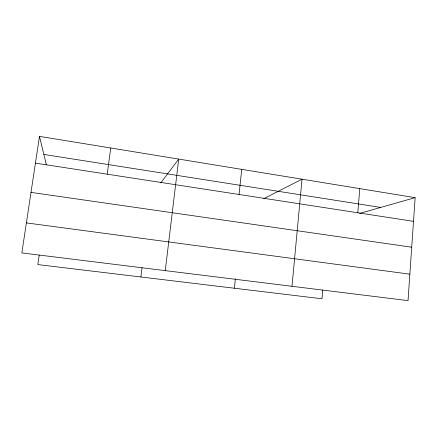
<?xml version="1.0" encoding="UTF-8"?>
<svg xmlns="http://www.w3.org/2000/svg" width="437" height="437" viewBox="0 0 437 437"><rect width="100%" height="100%" fill="white"/><g stroke="black" fill="none" stroke-linecap="round" stroke-linejoin="round"><path stroke-width="0.66" d="M415.15 197.655L408.027 300.629L21.85 252.914L39.483 136.371L415.15 197.655L359.7 213.393M357.821 212.775L359.782 188.62M322.779 289.999L322.014 298.777L37.828 264.582L39.215 255.186M291.998 286.29L302.027 179.203L263.757 198.682M234.374 288.234L235.368 278.817M239.05 194.481L241.732 169.365M165.262 270.634L178.717 159.084L160.745 182.939M140.889 276.987L142.069 267.591M107.207 174.177L110.752 147.996M26.389 222.903L409.857 274.174M31.011 192.378L411.72 247.222M35.435 163.127L413.511 221.351M43.842 154.43L380.709 207.433M39.483 136.371L46.333 164.727"/></g></svg>
